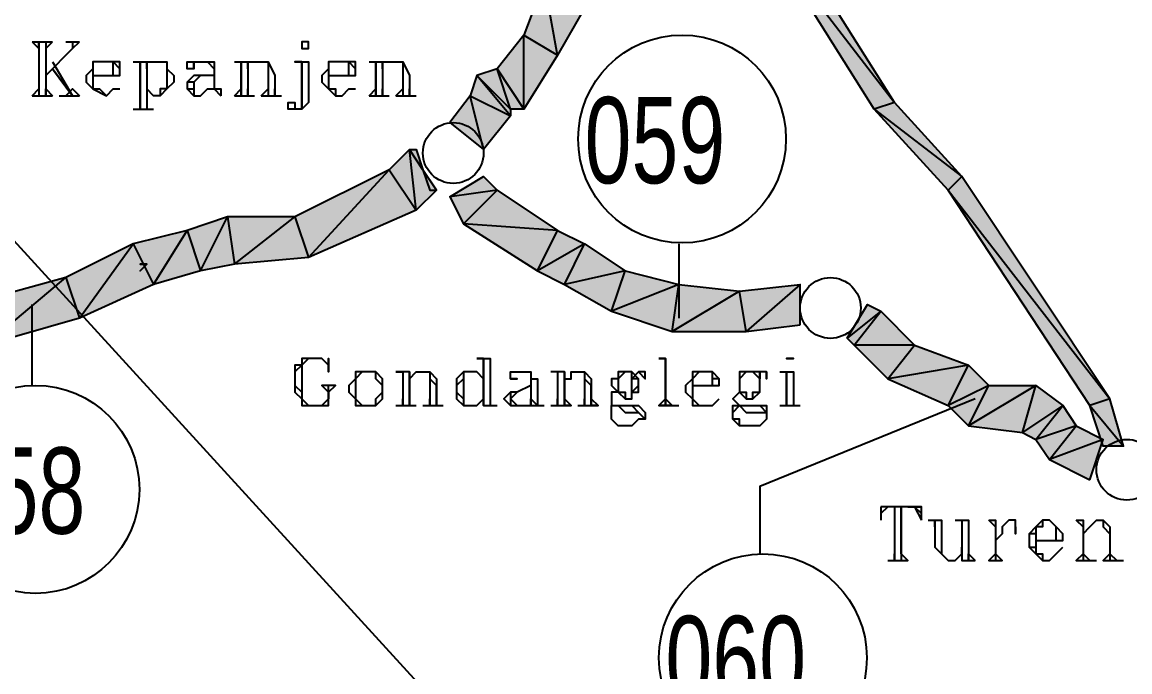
# Model space of a CAD drawing. Header units: millimetres. Extents: x 658 to 813, y 806 to 883.
# Drawn here: x 786.1054 to 786.6053, y 862.8569 to 863.15 of the extents above; entities that cross this region are included whole.
import ezdxf

# ---------------------------------------------------------------- set-up
doc = ezdxf.new("R2010")
doc.units = ezdxf.units.MM
doc.header["$LTSCALE"] = 0.1
doc.linetypes.add('atContinuous2', pattern=[0])
for name, color, linetype in [('FRAME 11', 7, 'Continuous'), ('KLEKTOR1', 7, 'Continuous'), ('KLEKTOR2', 7, 'Continuous'), ('LINK NAS BARU', 7, 'Continuous'), ('SYMBOL', 7, 'Continuous'), ('TEXT', 8, 'Continuous'), ('zat_Mask_solid', 7, 'Continuous')]:
    doc.layers.add(name, color=color, linetype=linetype)
doc.styles.add('Style2', font='arial.ttf', dxfattribs={"height": 0.2})

msp = doc.modelspace()

# ---------------------------------------------------------------- hatches: boundary and pattern name
at = {"layer": 'KLEKTOR1'}
h = msp.add_hatch(color=7, dxfattribs=at)
h.paths.add_polyline_path([(786.32581, 863.11075), (786.31973, 863.12899), (786.33189, 863.11075)], flags=16)
h.paths.add_polyline_path([(786.31973, 863.12899), (786.33189, 863.11075), (786.33189, 863.14419)])
h = msp.add_hatch(color=7, dxfattribs=at)
h.paths.add_polyline_path([(786.30757, 863.11683), (786.32581, 863.10771), (786.31061, 863.12595)])
h.paths.add_polyline_path([(786.32581, 863.10771), (786.31061, 863.12595), (786.32581, 863.11075)], flags=17)
for points in [[(786.29845, 863.10467), (786.31365, 863.09251), (786.30757, 863.11683)], [(786.31365, 863.09251), (786.30757, 863.11683), (786.32581, 863.10771)], [(786.28629, 863.08339), (786.28021, 863.09251), (786.28325, 863.09251)], [(786.28629, 863.08339), (786.28933, 863.07427), (786.29237, 863.07427)], [(786.57509, 862.97699), (786.55685, 862.96483), (786.56293, 862.98611)], [(786.56293, 862.96179), (786.57509, 862.97699), (786.55685, 862.96483)], [(786.58117, 862.96787), (786.56293, 862.96179), (786.57509, 862.97699)], [(786.56901, 862.95267), (786.58117, 862.96787), (786.56293, 862.96179)], [(786.59333, 862.96179), (786.56901, 862.95267), (786.58117, 862.96787)], [(786.58725, 862.94355), (786.59333, 862.96179), (786.56901, 862.95267)]]:
    msp.add_hatch(color=7, dxfattribs=at).paths.add_polyline_path(points)
h = msp.add_hatch(color=7, dxfattribs=at)
h.paths.add_polyline_path([(786.09172, 863.02563), (786.08868, 863.00435), (786.12516, 863.03475)], flags=17)
h.paths.add_polyline_path([(786.08868, 863.00435), (786.12516, 863.03475), (786.13124, 863.01651)])
h = msp.add_hatch(color=7, dxfattribs=at)
h.paths.add_polyline_path([(786.45653, 863.01347), (786.45653, 863.03171), (786.43221, 863.01043)], flags=17)
h.paths.add_polyline_path([(786.45653, 863.03171), (786.43221, 863.01043), (786.42917, 863.02867)])
h = msp.add_hatch(color=7, dxfattribs=at)
h.paths.add_polyline_path([(786.55685, 862.96483), (786.56293, 862.98611), (786.53253, 862.96787)])
h.paths.add_polyline_path([(786.56293, 862.98611), (786.53253, 862.96787), (786.54165, 862.98611)], flags=17)
at = {"layer": 'KLEKTOR2'}
for points in [[(786.44741, 863.19587), (786.43829, 863.19283), (786.49909, 863.11379)], [(786.43829, 863.19283), (786.49909, 863.11379), (786.48997, 863.11075)], [(786.49909, 863.11379), (786.48997, 863.11075), (786.52949, 863.08035)], [(786.48997, 863.11075), (786.52949, 863.08035), (786.52341, 863.07427)], [(786.52949, 863.08035), (786.52341, 863.07427), (786.59637, 862.98003)], [(786.52341, 863.07427), (786.59637, 862.98003), (786.58725, 862.97699)]]:
    msp.add_hatch(color=7, dxfattribs=at).paths.add_polyline_path(points)
h = msp.add_hatch(color=7, dxfattribs=at)
h.paths.add_polyline_path([(786.59637, 862.98003), (786.58725, 862.97699), (786.60245, 862.95875)])
h.paths.add_polyline_path([(786.58725, 862.97699), (786.60245, 862.95875), (786.59333, 862.95875)], flags=17)
at = {"layer": 'zat_Mask_solid'}
for points in [[(786.33189, 863.14419), (786.34709, 863.13507), (786.34101, 863.16851)], [(786.34709, 863.13507), (786.34101, 863.16851), (786.35925, 863.15635)], [(786.33189, 863.11075), (786.33189, 863.14419), (786.34709, 863.13507)], [(786.31061, 863.12595), (786.32581, 863.11075), (786.31973, 863.12899)], [(786.27109, 863.08339), (786.28325, 863.06515), (786.28021, 863.09251)], [(786.28325, 863.06515), (786.28021, 863.09251), (786.29237, 863.07427)], [(786.22853, 863.06211), (786.23461, 863.04387), (786.27109, 863.08339)], [(786.23461, 863.04387), (786.27109, 863.08339), (786.28325, 863.06515)], [(786.31973, 863.07427), (786.29845, 863.07123), (786.31365, 863.08035)], [(786.30453, 863.05907), (786.31973, 863.07427), (786.29845, 863.07123)], [(786.34709, 863.05603), (786.30453, 863.05907), (786.31973, 863.07427)], [(786.17989, 863.05603), (786.18597, 863.03779), (786.19813, 863.06211)], [(786.18597, 863.03779), (786.19813, 863.06211), (786.20117, 863.04083)], [(786.19813, 863.06211), (786.20117, 863.04083), (786.22853, 863.06211)], [(786.20117, 863.04083), (786.22853, 863.06211), (786.23461, 863.04387)], [(786.33797, 863.03779), (786.34709, 863.05603), (786.30453, 863.05907)], [(786.15556, 863.04995), (786.16468, 863.03171), (786.17989, 863.05603)], [(786.16468, 863.03171), (786.17989, 863.05603), (786.18597, 863.03779)], [(786.35925, 863.04995), (786.33797, 863.03779), (786.34709, 863.05603)], [(786.12516, 863.03475), (786.13124, 863.01651), (786.15556, 863.04995)], [(786.13124, 863.01651), (786.15556, 863.04995), (786.16468, 863.03171)], [(786.35013, 863.03171), (786.35925, 863.04995), (786.33797, 863.03779)], [(786.37749, 863.03779), (786.35013, 863.03171), (786.35925, 863.04995)], [(786.37141, 863.01955), (786.37749, 863.03779), (786.35013, 863.03171)], [(786.40181, 863.03171), (786.37141, 863.01955), (786.37749, 863.03779)], [(786.39877, 863.01043), (786.40181, 863.03171), (786.37141, 863.01955)], [(786.42917, 863.02867), (786.39877, 863.01043), (786.40181, 863.03171)], [(786.43221, 863.01043), (786.42917, 863.02867), (786.39877, 863.01043)], [(786.49301, 863.01955), (786.47781, 863.00739), (786.48693, 863.02259)], [(786.48085, 863.00435), (786.49301, 863.01955), (786.47781, 863.00739)], [(786.50821, 863.00435), (786.48085, 863.00435), (786.49301, 863.01955)], [(786.49605, 862.98915), (786.50821, 863.00435), (786.48085, 863.00435)], [(786.53253, 862.99523), (786.49605, 862.98915), (786.50821, 863.00435)], [(786.52341, 862.97699), (786.53253, 862.99523), (786.49605, 862.98915)], [(786.54165, 862.98611), (786.52341, 862.97699), (786.53253, 862.99523)], [(786.53253, 862.96787), (786.54165, 862.98611), (786.52341, 862.97699)]]:
    msp.add_hatch(color=7, dxfattribs=at).paths.add_polyline_path(points)

# ---------------------------------------------------------------- linework, layer by layer
at = {"layer": 'FRAME 11', "color": 7}
msp.add_lwpolyline([(785.25571, 863.97716), (788.65449, 858.80907), (788.02216, 857.93658), (790.25356, 858.55371), (789.90395, 860.69087), (789.28682, 859.56605), (785.25571, 863.97716)], dxfattribs=at)
at = {"layer": 'KLEKTOR1', "color": 7}
for points in [[(786.33189, 863.14419), (786.34709, 863.13507), (786.34101, 863.16851), (786.33189, 863.14419)], [(786.34709, 863.13507), (786.34101, 863.16851), (786.35925, 863.15635), (786.34709, 863.13507)], [(786.31973, 863.12899), (786.33189, 863.11075), (786.33189, 863.14419), (786.31973, 863.12899)], [(786.33189, 863.11075), (786.33189, 863.14419), (786.34709, 863.13507), (786.33189, 863.11075)], [(786.31061, 863.12595), (786.32581, 863.11075), (786.31973, 863.12899), (786.31061, 863.12595)], [(786.32581, 863.11075), (786.31973, 863.12899), (786.33189, 863.11075), (786.32581, 863.11075)], [(786.30757, 863.11683), (786.32581, 863.10771), (786.31061, 863.12595), (786.30757, 863.11683)], [(786.32581, 863.10771), (786.31061, 863.12595), (786.32581, 863.11075), (786.32581, 863.10771)], [(786.29845, 863.10467), (786.31365, 863.09251), (786.30757, 863.11683), (786.29845, 863.10467)], [(786.31365, 863.09251), (786.30757, 863.11683), (786.32581, 863.10771), (786.31365, 863.09251)], [(786.27109, 863.08339), (786.28325, 863.06515), (786.28021, 863.09251), (786.27109, 863.08339)], [(786.28325, 863.06515), (786.28021, 863.09251), (786.29237, 863.07427), (786.28325, 863.06515)], [(786.28629, 863.08339), (786.28021, 863.09251), (786.28325, 863.09251), (786.28629, 863.08339)], [(786.22853, 863.06211), (786.23461, 863.04387), (786.27109, 863.08339), (786.22853, 863.06211)], [(786.23461, 863.04387), (786.27109, 863.08339), (786.28325, 863.06515), (786.23461, 863.04387)], [(786.28629, 863.08339), (786.28933, 863.07427), (786.29237, 863.07427), (786.28629, 863.08339)], [(786.31973, 863.07427), (786.29845, 863.07123), (786.31365, 863.08035), (786.31973, 863.07427)], [(786.30453, 863.05907), (786.31973, 863.07427), (786.29845, 863.07123), (786.30453, 863.05907)], [(786.34709, 863.05603), (786.30453, 863.05907), (786.31973, 863.07427), (786.34709, 863.05603)], [(786.17989, 863.05603), (786.18597, 863.03779), (786.19813, 863.06211), (786.17989, 863.05603)], [(786.18597, 863.03779), (786.19813, 863.06211), (786.20117, 863.04083), (786.18597, 863.03779)], [(786.19813, 863.06211), (786.20117, 863.04083), (786.22853, 863.06211), (786.19813, 863.06211)], [(786.20117, 863.04083), (786.22853, 863.06211), (786.23461, 863.04387), (786.20117, 863.04083)], [(786.33797, 863.03779), (786.34709, 863.05603), (786.30453, 863.05907), (786.33797, 863.03779)], [(786.15556, 863.04995), (786.16468, 863.03171), (786.17989, 863.05603), (786.15556, 863.04995)], [(786.16468, 863.03171), (786.17989, 863.05603), (786.18597, 863.03779), (786.16468, 863.03171)], [(786.35925, 863.04995), (786.33797, 863.03779), (786.34709, 863.05603), (786.35925, 863.04995)], [(786.12516, 863.03475), (786.13124, 863.01651), (786.15556, 863.04995), (786.12516, 863.03475)], [(786.13124, 863.01651), (786.15556, 863.04995), (786.16468, 863.03171), (786.13124, 863.01651)], [(786.35013, 863.03171), (786.35925, 863.04995), (786.33797, 863.03779), (786.35013, 863.03171)], [(786.37749, 863.03779), (786.35013, 863.03171), (786.35925, 863.04995), (786.37749, 863.03779)], [(786.16164, 863.04083), (786.1586, 863.04083), (786.16164, 863.04083), (786.1586, 863.03779), (786.16164, 863.04083)], [(786.09172, 863.02563), (786.08868, 863.00435), (786.12516, 863.03475), (786.09172, 863.02563)], [(786.08868, 863.00435), (786.12516, 863.03475), (786.13124, 863.01651), (786.08868, 863.00435)], [(786.37141, 863.01955), (786.37749, 863.03779), (786.35013, 863.03171), (786.37141, 863.01955)], [(786.40181, 863.03171), (786.37141, 863.01955), (786.37749, 863.03779), (786.40181, 863.03171)], [(786.39877, 863.01043), (786.40181, 863.03171), (786.37141, 863.01955), (786.39877, 863.01043)], [(786.42917, 863.02867), (786.39877, 863.01043), (786.40181, 863.03171), (786.42917, 863.02867)], [(786.43221, 863.01043), (786.42917, 863.02867), (786.39877, 863.01043), (786.43221, 863.01043)], [(786.45653, 863.03171), (786.43221, 863.01043), (786.42917, 863.02867), (786.45653, 863.03171)], [(786.45653, 863.01347), (786.45653, 863.03171), (786.43221, 863.01043), (786.45653, 863.01347)], [(786.49301, 863.01955), (786.47781, 863.00739), (786.48693, 863.02259), (786.49301, 863.01955)], [(786.48085, 863.00435), (786.49301, 863.01955), (786.47781, 863.00739), (786.48085, 863.00435)], [(786.50821, 863.00435), (786.48085, 863.00435), (786.49301, 863.01955), (786.50821, 863.00435)], [(786.49605, 862.98915), (786.50821, 863.00435), (786.48085, 863.00435), (786.49605, 862.98915)], [(786.53253, 862.99523), (786.49605, 862.98915), (786.50821, 863.00435), (786.53253, 862.99523)], [(786.52341, 862.97699), (786.53253, 862.99523), (786.49605, 862.98915), (786.52341, 862.97699)], [(786.54165, 862.98611), (786.52341, 862.97699), (786.53253, 862.99523), (786.54165, 862.98611)], [(786.53253, 862.96787), (786.54165, 862.98611), (786.52341, 862.97699), (786.53253, 862.96787)], [(786.55685, 862.96483), (786.56293, 862.98611), (786.53253, 862.96787), (786.55685, 862.96483)], [(786.56293, 862.98611), (786.53253, 862.96787), (786.54165, 862.98611), (786.56293, 862.98611)], [(786.57509, 862.97699), (786.55685, 862.96483), (786.56293, 862.98611), (786.57509, 862.97699)], [(786.56293, 862.96179), (786.57509, 862.97699), (786.55685, 862.96483), (786.56293, 862.96179)], [(786.58117, 862.96787), (786.56293, 862.96179), (786.57509, 862.97699), (786.58117, 862.96787)], [(786.56901, 862.95267), (786.58117, 862.96787), (786.56293, 862.96179), (786.56901, 862.95267)], [(786.59333, 862.96179), (786.56901, 862.95267), (786.58117, 862.96787), (786.59333, 862.96179)], [(786.58725, 862.94355), (786.59333, 862.96179), (786.56901, 862.95267), (786.58725, 862.94355)]]:
    msp.add_lwpolyline(points, dxfattribs=at)
at = {"layer": 'KLEKTOR2', "color": 7}
for points in [[(786.44741, 863.19587), (786.43829, 863.19283), (786.49909, 863.11379), (786.44741, 863.19587)], [(786.43829, 863.19283), (786.49909, 863.11379), (786.48997, 863.11075), (786.43829, 863.19283)], [(786.49909, 863.11379), (786.48997, 863.11075), (786.52949, 863.08035), (786.49909, 863.11379)], [(786.48997, 863.11075), (786.52949, 863.08035), (786.52341, 863.07427), (786.48997, 863.11075)], [(786.52949, 863.08035), (786.52341, 863.07427), (786.59637, 862.98003), (786.52949, 863.08035)], [(786.52341, 863.07427), (786.59637, 862.98003), (786.58725, 862.97699), (786.52341, 863.07427)], [(786.59637, 862.98003), (786.58725, 862.97699), (786.60245, 862.95875), (786.59637, 862.98003)], [(786.58725, 862.97699), (786.60245, 862.95875), (786.59333, 862.95875), (786.58725, 862.97699)]]:
    msp.add_lwpolyline(points, dxfattribs=at)
at = {"layer": 'LINK NAS BARU', "color": 7}
for points in [[(786.40181, 863.04995), (786.40181, 863.01651)], [(786.10996, 862.98611), (786.10996, 863.02259)], [(786.53557, 862.98003), (786.43829, 862.94051), (786.43829, 862.91011)]]:
    msp.add_lwpolyline(points, dxfattribs=at)
at = {"layer": 'LINK NAS BARU', "color": 7, "linetype": 'atContinuous2'}
for centre in [(786.40325, 863.09729), (786.11141, 862.93921), (786.43973, 862.8632)]:
    msp.add_circle(centre, 0.0469, dxfattribs=at)
at = {"layer": 'SYMBOL', "color": 7, "linetype": 'atContinuous2'}
for centre in [(786.29997, 863.09097), (786.47022, 863.02105), (786.60398, 862.94809)]:
    msp.add_circle(centre, 0.0137, dxfattribs=at)
at = {"layer": 'TEXT', "color": 7}
for points in [[(786.10996, 863.14115), (786.11908, 863.14115)], [(786.10996, 863.14115), (786.113, 863.13811), (786.113, 863.14115)], [(786.113, 863.14115), (786.113, 863.11683)], [(786.11604, 863.14115), (786.11604, 863.11683)], [(786.11604, 863.14115), (786.11604, 863.13811), (786.11908, 863.14115)], [(786.11604, 863.13811), (786.11604, 863.11987)], [(786.1282, 863.13811), (786.11604, 863.12595)], [(786.12516, 863.14115), (786.13124, 863.14115)], [(786.1282, 863.14115), (786.1282, 863.13811), (786.13124, 863.14115)], [(786.23157, 863.14115), (786.23157, 863.13811), (786.23461, 863.13811), (786.23461, 863.14115), (786.23157, 863.14115), (786.23157, 863.13811), (786.23461, 863.13811)], [(786.11908, 863.13203), (786.1282, 863.11683)], [(786.11908, 863.12899), (786.1282, 863.11683), (786.11908, 863.12899)], [(786.13732, 863.12595), (786.14948, 863.12595), (786.14948, 863.12899), (786.14948, 863.13203), (786.14644, 863.13203), (786.1434, 863.13203), (786.13732, 863.13203), (786.13732, 863.12899), (786.13428, 863.12595), (786.13428, 863.12291), (786.13732, 863.11987), (786.1434, 863.11683), (786.14644, 863.11987), (786.14948, 863.11987)], [(786.14644, 863.12595), (786.14644, 863.12899), (786.14644, 863.13203), (786.1434, 863.13203), (786.14036, 863.13203), (786.13732, 863.13203), (786.13732, 863.12595), (786.13732, 863.12291), (786.13732, 863.11987), (786.14036, 863.11987), (786.1434, 863.11683)], [(786.13732, 863.12899), (786.13732, 863.12595), (786.13732, 863.12291), (786.13732, 863.11987)], [(786.14948, 863.12595), (786.14948, 863.12899), (786.14644, 863.13203)], [(786.15556, 863.13203), (786.16164, 863.13203), (786.16164, 863.11075)], [(786.15556, 863.13203), (786.1586, 863.13203)], [(786.1586, 863.13203), (786.1586, 863.11075), (786.1586, 863.13203)], [(786.16164, 863.12899), (786.16164, 863.13203), (786.16468, 863.13203), (786.16772, 863.13203), (786.17076, 863.13203), (786.17076, 863.12899), (786.1738, 863.12595), (786.1738, 863.12291), (786.17076, 863.11987), (786.16772, 863.11683), (786.16468, 863.11683), (786.16164, 863.11987)], [(786.16772, 863.13203), (786.17076, 863.13203), (786.17076, 863.12595), (786.17076, 863.12291), (786.17076, 863.11987), (786.16772, 863.11987), (786.16772, 863.11683)], [(786.17076, 863.12899), (786.17076, 863.12595), (786.17076, 863.12291), (786.17076, 863.11987)], [(786.18293, 863.12899), (786.18293, 863.13203), (786.18293, 863.12899), (786.17989, 863.12899), (786.17989, 863.13203), (786.18293, 863.13203), (786.18901, 863.13203), (786.19205, 863.13203), (786.19205, 863.12899), (786.19205, 863.11987), (786.19509, 863.11987), (786.19509, 863.11683)], [(786.18901, 863.13203), (786.19205, 863.12899), (786.19205, 863.11987), (786.19509, 863.11683)], [(786.19205, 863.13203), (786.19205, 863.12899), (786.19205, 863.11987)], [(786.20117, 863.13203), (786.20725, 863.13203), (786.20725, 863.11683)], [(786.20117, 863.13203), (786.20421, 863.13203)], [(786.20421, 863.11683), (786.20421, 863.13203), (786.20421, 863.11987)], [(786.20725, 863.12899), (786.20725, 863.13203), (786.21029, 863.13203), (786.21333, 863.13203), (786.21637, 863.13203), (786.21941, 863.12595), (786.21941, 863.11683)], [(786.21333, 863.13203), (786.21637, 863.13203), (786.21637, 863.12899), (786.21637, 863.11683)], [(786.21637, 863.13203), (786.21637, 863.12595), (786.21637, 863.11987)], [(786.23157, 863.13203), (786.22853, 863.13203), (786.23461, 863.13203), (786.23461, 863.11379), (786.23157, 863.11075), (786.22853, 863.11075), (786.22549, 863.11075), (786.22549, 863.11379), (786.22853, 863.11379), (786.22853, 863.11075), (786.22549, 863.11075)], [(786.23157, 863.11075), (786.23157, 863.11379), (786.23157, 863.13203), (786.23157, 863.11379), (786.23157, 863.11075), (786.22853, 863.11075)], [(786.24373, 863.12595), (786.25589, 863.12595), (786.25589, 863.12899), (786.25589, 863.13203), (786.25285, 863.13203), (786.24981, 863.13203), (786.24677, 863.13203), (786.24373, 863.13203), (786.24373, 863.12899), (786.24069, 863.12595), (786.24069, 863.12291), (786.24373, 863.11987), (786.24677, 863.11683), (786.24981, 863.11683), (786.25285, 863.11987), (786.25589, 863.11987)], [(786.24677, 863.13203), (786.24373, 863.13203), (786.24373, 863.12595), (786.24373, 863.12291), (786.24373, 863.11987), (786.24677, 863.11987), (786.24677, 863.11683)], [(786.24373, 863.12899), (786.24373, 863.12595), (786.24373, 863.12291), (786.24373, 863.11987)], [(786.25285, 863.12595), (786.25285, 863.12899), (786.25285, 863.13203), (786.24981, 863.13203)], [(786.25589, 863.12595), (786.25589, 863.12899), (786.25285, 863.13203)], [(786.26197, 863.13203), (786.26805, 863.13203), (786.26805, 863.11683)], [(786.26197, 863.13203), (786.26501, 863.13203)], [(786.26501, 863.11683), (786.26501, 863.13203), (786.26501, 863.11987)], [(786.26805, 863.12899), (786.26805, 863.13203), (786.27109, 863.13203), (786.27413, 863.13203), (786.27717, 863.13203), (786.28021, 863.12595), (786.28021, 863.11683)], [(786.27413, 863.13203), (786.27717, 863.13203), (786.27717, 863.12899), (786.27717, 863.11683)], [(786.27717, 863.13203), (786.27717, 863.12595), (786.27717, 863.11987)], [(786.19205, 863.12595), (786.18901, 863.12595), (786.18293, 863.12595), (786.17989, 863.12291), (786.17989, 863.11987), (786.18293, 863.11683), (786.18597, 863.11683), (786.18901, 863.11987), (786.19205, 863.11987)], [(786.18901, 863.12595), (786.18597, 863.12595), (786.18293, 863.12291), (786.18293, 863.11987), (786.18293, 863.11683)], [(786.10996, 863.11683), (786.113, 863.11987), (786.113, 863.11683)], [(786.11604, 863.11683), (786.11604, 863.11987), (786.11908, 863.11683)], [(786.12516, 863.11683), (786.1282, 863.11987), (786.13124, 863.11683)], [(786.18293, 863.12291), (786.17989, 863.12291), (786.17989, 863.11987), (786.18293, 863.11987)], [(786.20117, 863.11683), (786.20421, 863.11987), (786.20421, 863.11683)], [(786.20725, 863.11987), (786.20725, 863.11683), (786.20725, 863.11987)], [(786.21333, 863.11683), (786.21637, 863.11987), (786.21637, 863.11683)], [(786.21941, 863.11987), (786.21941, 863.11683), (786.21941, 863.11987)], [(786.26197, 863.11683), (786.26501, 863.11987), (786.26501, 863.11683)], [(786.26805, 863.11987), (786.26805, 863.11683), (786.26805, 863.11987)], [(786.27413, 863.11683), (786.27717, 863.11987), (786.27717, 863.11683)], [(786.28021, 863.11987), (786.28021, 863.11683), (786.28021, 863.11987)], [(786.10996, 863.11683), (786.11908, 863.11683)], [(786.12212, 863.11683), (786.13124, 863.11683)], [(786.20117, 863.11683), (786.21029, 863.11683)], [(786.21333, 863.11683), (786.22245, 863.11683)], [(786.26197, 863.11683), (786.27109, 863.11683)], [(786.27413, 863.11683), (786.28325, 863.11683)], [(786.15556, 863.11075), (786.16468, 863.11075)], [(786.15556, 863.11075), (786.1586, 863.11075)], [(786.24373, 862.99523), (786.24373, 862.99827), (786.24373, 862.99219), (786.24373, 862.99523), (786.24069, 862.99827), (786.23461, 862.99827), (786.23157, 862.99827), (786.23157, 862.99523), (786.22853, 862.99523), (786.22853, 862.99219), (786.22853, 862.98611), (786.22853, 862.98307), (786.23157, 862.98003), (786.23157, 862.97699), (786.23461, 862.97699), (786.24069, 862.97699), (786.24373, 862.97699), (786.24373, 862.98611)], [(786.23461, 862.99827), (786.23157, 862.99523), (786.23157, 862.99219), (786.23157, 862.98611), (786.23157, 862.98003), (786.23461, 862.97699)], [(786.31061, 862.99827), (786.31669, 862.99827), (786.31669, 862.97699)], [(786.31061, 862.99827), (786.31365, 862.99827), (786.31061, 862.99827)], [(786.31365, 862.97699), (786.31365, 862.99827), (786.31365, 862.97699), (786.31973, 862.97699)], [(786.39573, 862.97699), (786.39573, 862.99827), (786.39573, 862.97699), (786.39573, 862.99827), (786.39269, 862.99827)], [(786.39269, 862.99827), (786.39573, 862.99827), (786.39269, 862.99827)], [(786.45045, 862.99827), (786.45349, 862.99827), (786.45045, 862.99827), (786.45349, 862.99827)], [(786.23157, 862.99523), (786.22853, 862.99219), (786.22853, 862.98611), (786.23157, 862.98307), (786.23157, 862.98003)], [(786.25893, 862.99219), (786.25589, 862.99219), (786.25589, 862.98915), (786.25285, 862.98611), (786.25285, 862.98307), (786.25589, 862.98003), (786.25589, 862.97699), (786.25893, 862.97699), (786.26197, 862.97699), (786.26501, 862.97699), (786.26805, 862.98003), (786.26805, 862.98307), (786.26805, 862.98611), (786.26805, 862.98915), (786.26501, 862.99219), (786.26197, 862.99219), (786.25893, 862.99219)], [(786.25893, 862.99219), (786.25589, 862.98915), (786.25589, 862.98611), (786.25589, 862.98307), (786.25589, 862.98003), (786.25893, 862.97699)], [(786.25589, 862.98915), (786.25589, 862.98611), (786.25589, 862.98307), (786.25589, 862.98003)], [(786.26197, 862.97699), (786.26501, 862.97699), (786.26501, 862.98003), (786.26805, 862.98307), (786.26805, 862.98611), (786.26501, 862.98915), (786.26501, 862.99219), (786.26197, 862.99219)], [(786.26805, 862.98003), (786.26805, 862.98307), (786.26805, 862.98611), (786.26805, 862.98915)], [(786.28021, 862.99219), (786.28021, 862.97699), (786.28021, 862.99219), (786.27413, 862.99219)], [(786.27413, 862.99219), (786.27717, 862.99219), (786.27717, 862.98915)], [(786.27717, 862.99219), (786.27717, 862.97699)], [(786.28021, 862.98915), (786.28325, 862.99219), (786.28629, 862.99219), (786.28933, 862.99219), (786.29237, 862.98915), (786.29237, 862.98611), (786.29237, 862.97699), (786.29237, 862.98611), (786.28933, 862.98915)], [(786.28629, 862.99219), (786.28933, 862.99219), (786.28933, 862.98915), (786.28933, 862.97699)], [(786.31365, 862.98915), (786.31061, 862.99219), (786.30757, 862.99219), (786.30453, 862.99219), (786.30149, 862.98915), (786.30149, 862.98611), (786.30149, 862.98307), (786.30149, 862.98003), (786.30453, 862.97699), (786.30757, 862.97699), (786.31061, 862.97699), (786.31365, 862.98003)], [(786.30453, 862.98915), (786.30149, 862.98611), (786.30149, 862.98307), (786.30453, 862.98003)], [(786.30757, 862.99219), (786.30453, 862.99219), (786.30453, 862.98915), (786.30453, 862.98611), (786.30453, 862.98307), (786.30453, 862.98003), (786.30453, 862.97699), (786.30757, 862.97699)], [(786.32581, 862.98915), (786.32885, 862.98915), (786.32581, 862.98915), (786.32581, 862.99219), (786.32885, 862.99219), (786.33189, 862.99219), (786.33493, 862.99219), (786.33493, 862.98915), (786.33797, 862.98915), (786.33797, 862.98003), (786.33797, 862.97699), (786.34101, 862.97699)], [(786.33189, 862.99219), (786.33493, 862.99219), (786.33493, 862.98915), (786.33493, 862.98003), (786.33493, 862.97699), (786.34101, 862.97699)], [(786.33493, 862.98915), (786.33493, 862.98003), (786.33797, 862.97699)], [(786.35013, 862.99219), (786.35013, 862.97699), (786.35013, 862.99219), (786.34405, 862.99219)], [(786.34709, 862.99219), (786.34709, 862.97699)], [(786.34709, 862.99219), (786.34709, 862.98915)], [(786.35013, 862.98915), (786.35317, 862.98915), (786.35317, 862.99219), (786.35621, 862.99219), (786.35925, 862.99219), (786.36229, 862.98915), (786.36229, 862.98611), (786.36229, 862.97699), (786.36229, 862.98611), (786.35925, 862.98915)], [(786.35925, 862.99219), (786.35925, 862.98915), (786.35925, 862.97699)], [(786.37749, 862.99219), (786.37445, 862.99219), (786.37445, 862.98915), (786.37141, 862.98915), (786.37141, 862.98611), (786.37445, 862.98307), (786.37749, 862.98003), (786.38053, 862.98003), (786.38053, 862.98307), (786.38357, 862.98307), (786.38357, 862.98611), (786.38357, 862.98915), (786.38053, 862.99219), (786.37749, 862.99219)], [(786.37749, 862.99219), (786.37445, 862.98915), (786.37445, 862.98307), (786.37749, 862.98307), (786.37749, 862.98003)], [(786.37445, 862.98915), (786.37445, 862.98611), (786.37445, 862.98307)], [(786.38357, 862.99219), (786.38661, 862.98915), (786.38661, 862.99219), (786.38357, 862.99219), (786.38053, 862.98915)], [(786.38053, 862.98003), (786.38053, 862.98307), (786.38053, 862.98915), (786.38053, 862.99219)], [(786.38053, 862.98307), (786.38357, 862.98611), (786.38357, 862.98915), (786.38053, 862.98915)], [(786.40789, 862.98611), (786.42005, 862.98611), (786.42005, 862.98915), (786.41701, 862.99219), (786.41397, 862.99219), (786.40789, 862.99219), (786.40789, 862.98915), (786.40485, 862.98611), (786.40485, 862.98307), (786.40789, 862.98003), (786.40789, 862.97699), (786.41397, 862.97699), (786.41701, 862.97699), (786.42005, 862.98003)], [(786.41701, 862.98611), (786.41701, 862.98915), (786.41701, 862.99219), (786.41397, 862.99219), (786.41093, 862.99219), (786.40789, 862.98915), (786.40789, 862.98611), (786.40789, 862.98307), (786.40789, 862.98003), (786.41093, 862.97699), (786.41397, 862.97699)], [(786.40789, 862.98915), (786.40789, 862.98611), (786.40789, 862.98307), (786.40789, 862.98003)], [(786.42005, 862.98611), (786.42005, 862.98915), (786.41701, 862.98915)], [(786.43221, 862.99219), (786.42917, 862.99219), (786.42917, 862.98915), (786.42917, 862.98611), (786.42917, 862.98307), (786.43221, 862.98003), (786.43525, 862.98003), (786.43829, 862.98307), (786.43829, 862.98611), (786.43829, 862.98915), (786.43829, 862.99219), (786.43525, 862.99219), (786.43221, 862.99219)], [(786.43221, 862.99219), (786.42917, 862.98915), (786.42917, 862.98307), (786.43221, 862.98307), (786.43221, 862.98003)], [(786.42917, 862.98915), (786.42917, 862.98611), (786.42917, 862.98307)], [(786.43525, 862.98003), (786.43525, 862.98307), (786.43829, 862.98307), (786.43829, 862.98915), (786.43525, 862.99219)], [(786.44133, 862.99219), (786.44133, 862.98915), (786.44133, 862.99219), (786.43829, 862.99219), (786.43829, 862.98915)], [(786.43829, 862.98307), (786.43829, 862.98611), (786.43829, 862.98915)], [(786.44741, 862.99219), (786.45349, 862.99219), (786.45349, 862.97699)], [(786.44741, 862.99219), (786.45045, 862.99219), (786.45045, 862.98915)], [(786.45045, 862.99219), (786.45045, 862.97699), (786.45045, 862.99219)], [(786.24677, 862.98611), (786.24373, 862.98307), (786.24677, 862.98611), (786.24069, 862.98611), (786.24373, 862.98307), (786.24069, 862.98611)], [(786.24373, 862.98307), (786.24373, 862.98003), (786.24373, 862.98611)], [(786.33493, 862.98611), (786.32885, 862.98307), (786.32581, 862.98307), (786.32277, 862.98003), (786.32581, 862.97699), (786.32885, 862.97699), (786.33189, 862.97699), (786.33493, 862.97699), (786.33493, 862.98003)], [(786.33493, 862.98611), (786.32885, 862.98307), (786.32581, 862.98003), (786.32885, 862.97699)], [(786.32581, 862.98307), (786.32581, 862.98003), (786.32581, 862.97699)], [(786.37445, 862.98307), (786.37141, 862.98307), (786.37141, 862.98003), (786.37141, 862.97699), (786.37445, 862.97699), (786.37749, 862.97395), (786.38053, 862.97395), (786.38357, 862.97395), (786.38661, 862.97091)], [(786.42917, 862.98307), (786.42613, 862.98003), (786.42917, 862.97699), (786.43221, 862.97395), (786.43829, 862.97395), (786.44133, 862.97395), (786.44133, 862.97091)], [(786.24373, 862.98003), (786.24069, 862.97699)], [(786.27413, 862.97699), (786.27717, 862.97699), (786.27717, 862.98003)], [(786.28021, 862.98003), (786.28021, 862.97699), (786.28325, 862.97699)], [(786.28629, 862.97699), (786.28933, 862.97699), (786.28933, 862.98003)], [(786.29237, 862.98003), (786.29237, 862.97699), (786.29541, 862.97699)], [(786.31669, 862.98003), (786.31669, 862.97699)], [(786.34709, 862.97699), (786.34709, 862.98003)], [(786.35013, 862.98003), (786.35317, 862.97699), (786.35013, 862.97699)], [(786.35925, 862.97699), (786.35925, 862.98003)], [(786.36229, 862.98003), (786.36533, 862.97699), (786.36229, 862.97699)], [(786.37141, 862.98003), (786.37141, 862.97699), (786.37749, 862.97699), (786.38053, 862.97699), (786.38357, 862.97699), (786.38661, 862.97395), (786.38661, 862.97091), (786.38357, 862.97091), (786.38053, 862.96787), (786.37445, 862.96787), (786.37141, 862.97091), (786.37141, 862.97395), (786.37141, 862.97699), (786.37445, 862.97699), (786.37749, 862.97699), (786.38053, 862.97699), (786.38357, 862.97395)], [(786.39573, 862.97699), (786.39269, 862.97699), (786.39573, 862.98003), (786.39877, 862.97699), (786.39573, 862.97699)], [(786.42613, 862.98003), (786.42917, 862.97699), (786.43221, 862.97699), (786.43829, 862.97699), (786.44133, 862.97699), (786.44133, 862.97395), (786.44133, 862.97091), (786.43829, 862.96787), (786.42917, 862.96787), (786.42613, 862.97091), (786.42613, 862.97395), (786.42613, 862.97699), (786.42917, 862.97699), (786.43221, 862.97699), (786.43829, 862.97699), (786.44133, 862.97395)], [(786.44741, 862.97699), (786.45045, 862.97699), (786.45045, 862.98003)], [(786.45349, 862.98003), (786.45349, 862.97699)], [(786.27413, 862.97699), (786.28325, 862.97699)], [(786.28629, 862.97699), (786.29541, 862.97699)], [(786.34405, 862.97699), (786.35317, 862.97699)], [(786.35621, 862.97699), (786.36533, 862.97699)], [(786.37445, 862.96787), (786.37141, 862.97091), (786.37141, 862.97395), (786.37141, 862.97699), (786.37445, 862.97699)], [(786.39269, 862.97699), (786.40181, 862.97699)], [(786.42917, 862.96787), (786.42917, 862.97091), (786.42613, 862.97091), (786.42613, 862.97395), (786.42917, 862.97699)], [(786.44741, 862.97699), (786.45653, 862.97699)], [(786.49301, 862.93139), (786.49301, 862.92531)], [(786.51125, 862.92531), (786.51125, 862.93139), (786.49301, 862.93139)], [(786.49301, 862.93139), (786.49301, 862.92531)], [(786.49605, 862.93139), (786.49301, 862.92835), (786.49605, 862.93139)], [(786.49909, 862.93139), (786.49301, 862.93139)], [(786.49909, 862.93139), (786.49909, 862.90707)], [(786.50213, 862.91011), (786.50213, 862.93139), (786.50213, 862.90707)], [(786.50517, 862.93139), (786.51125, 862.93139)], [(786.50821, 862.93139), (786.51125, 862.92835), (786.50821, 862.93139), (786.51125, 862.92531)], [(786.51429, 862.92531), (786.52037, 862.92531), (786.52037, 862.91315), (786.52037, 862.91011), (786.52341, 862.90707)], [(786.51733, 862.92531), (786.51733, 862.91315), (786.52037, 862.91011), (786.52341, 862.90707), (786.52645, 862.90707), (786.52949, 862.91011), (786.52949, 862.91315)], [(786.51733, 862.92531), (786.51733, 862.92227), (786.51733, 862.92531)], [(786.52645, 862.92531), (786.53253, 862.92531), (786.53253, 862.90707)], [(786.52949, 862.92531), (786.52949, 862.90707), (786.53557, 862.90707)], [(786.54165, 862.92531), (786.54469, 862.92531), (786.54469, 862.90707)], [(786.54165, 862.92531), (786.54469, 862.92227), (786.54165, 862.92531)], [(786.54469, 862.92531), (786.54469, 862.90707)], [(786.55381, 862.92227), (786.55381, 862.91923), (786.55381, 862.92227), (786.55381, 862.92531), (786.55077, 862.92531), (786.54773, 862.92227), (786.54773, 862.91923), (786.54469, 862.91619)], [(786.56293, 862.91619), (786.57509, 862.91619), (786.57509, 862.91923), (786.57205, 862.92227), (786.56901, 862.92531), (786.56597, 862.92531), (786.56293, 862.92227), (786.55989, 862.91923), (786.55989, 862.91619), (786.55989, 862.91315), (786.56293, 862.91011), (786.56597, 862.90707), (786.56901, 862.90707), (786.57205, 862.91011), (786.57509, 862.91315)], [(786.56597, 862.92531), (786.56597, 862.92227), (786.56293, 862.92227), (786.56293, 862.91923), (786.56293, 862.91315), (786.56293, 862.91011), (786.56597, 862.91011), (786.56597, 862.90707)], [(786.57205, 862.91619), (786.57205, 862.91923), (786.57205, 862.92227), (786.56901, 862.92531)], [(786.58117, 862.92531), (786.58421, 862.92531), (786.58421, 862.90707)], [(786.58117, 862.92531), (786.58421, 862.92227), (786.58117, 862.92531)], [(786.58421, 862.92531), (786.58421, 862.90707)], [(786.58421, 862.91923), (786.58725, 862.92227), (786.59029, 862.92531), (786.59333, 862.92531), (786.59637, 862.92227), (786.59637, 862.91923), (786.59637, 862.90707)], [(786.59333, 862.92531), (786.59333, 862.92227), (786.59637, 862.91923), (786.59637, 862.90707)], [(786.52037, 862.92227), (786.52037, 862.91315), (786.52037, 862.91011)], [(786.53253, 862.92227), (786.53253, 862.91011)], [(786.54469, 862.92227), (786.54469, 862.91011)], [(786.56293, 862.91923), (786.55989, 862.91923), (786.55989, 862.91315), (786.56293, 862.91315)], [(786.57205, 862.91923), (786.57205, 862.92227)], [(786.58421, 862.92227), (786.58421, 862.91011)], [(786.59637, 862.92227), (786.59637, 862.91923), (786.59637, 862.91011)], [(786.49909, 862.91011), (786.49909, 862.90707), (786.49909, 862.91011)], [(786.50213, 862.91011), (786.50517, 862.90707), (786.50213, 862.91011)], [(786.53253, 862.90707), (786.53253, 862.91011), (786.53557, 862.90707)], [(786.54469, 862.91011), (786.54165, 862.90707), (786.54469, 862.91011), (786.54773, 862.90707), (786.54469, 862.91011)], [(786.58421, 862.91011), (786.58117, 862.90707), (786.58421, 862.91011), (786.58725, 862.90707), (786.58421, 862.91011)], [(786.59637, 862.91011), (786.59333, 862.90707), (786.59637, 862.91011), (786.59941, 862.90707), (786.59637, 862.91011)], [(786.49605, 862.90707), (786.50517, 862.90707)], [(786.54165, 862.90707), (786.54773, 862.90707)], [(786.58117, 862.90707), (786.59029, 862.90707)], [(786.59333, 862.90707), (786.60245, 862.90707)]]:
    msp.add_lwpolyline(points, dxfattribs=at)

# ---------------------------------------------------------------- texts
at = {"layer": 'LINK NAS BARU', "color": 7, "style": 'Style2', "width": 0.7}
for s, p in [('059', (786.35925, 863.07731)), ('058', (786.07044, 862.91923)), ('060', (786.39573, 862.84322))]:
    msp.add_text(s, height=0.038913, rotation=0.0006, dxfattribs=at).set_placement(p)

doc.saveas('drawing.dxf')
